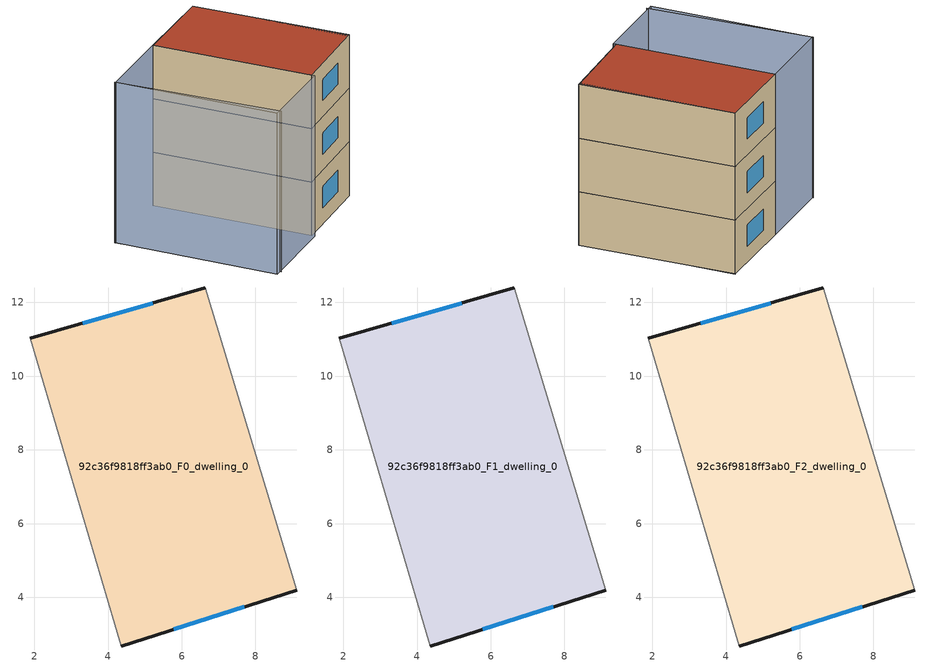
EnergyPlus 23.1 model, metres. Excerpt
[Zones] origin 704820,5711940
92c36f9818ff3ab0_F0_dwelling_0
 floor ground (EU_floor_Construction): 6.64,12.39 9.13,4.2 4.35,2.68 1.88,11.03 z0
 wall outside (EU_wall_Construction): 6.64,12.39 1.88,11.03 / 4.35,2.68 9.13,4.2 z0:3
 wall adiabatic (EU_wall_Construction): 9.13,4.2 6.64,12.39 / 1.88,11.03 4.35,2.68 z0:3
 window (EU_Window_Construction): 5.21,11.98 3.31,11.44 / 5.79,3.13 7.69,3.74 z0.9:2.1
92c36f9818ff3ab0_F1_dwelling_0
 floor to 92c36f9818ff3ab0_F0_dwelling_0 (EU_floor_Construction): 6.64,12.39 9.13,4.2 4.35,2.68 1.88,11.03 z3
 wall outside (EU_wall_Construction): 6.64,12.39 1.88,11.03 / 4.35,2.68 9.13,4.2 z3:6
 wall adiabatic (EU_wall_Construction): 9.13,4.2 6.64,12.39 / 1.88,11.03 4.35,2.68 z3:6
 window (EU_Window_Construction): 5.21,11.98 3.31,11.44 / 5.79,3.13 7.69,3.74 z3.9:5.1
92c36f9818ff3ab0_F2_dwelling_0
 floor to 92c36f9818ff3ab0_F1_dwelling_0 (EU_floor_Construction): 6.64,12.39 9.13,4.2 4.35,2.68 1.88,11.03 z6
 wall outside (EU_wall_Construction): 6.64,12.39 1.88,11.03 / 4.35,2.68 9.13,4.2 z6:9
 wall adiabatic (EU_wall_Construction): 9.13,4.2 6.64,12.39 / 1.88,11.03 4.35,2.68 z6:9
 window (EU_Window_Construction): 5.21,11.98 3.31,11.44 / 5.79,3.13 7.69,3.74 z6.9:8.1
 roof outside (EU_roof_Construction): 9.13,4.2 6.64,12.39 1.88,11.03 4.35,2.68 z9
shading: 9,4.16 6.64,12.39 / -2.6,9.79 0.18,1.22 / -2.6,9.74 1.95,11.05 / 1.95,11.05 4.4,2.51 / 4.4,2.51 -0.15,1.2 / -0.15,1.2 -2.6,9.74 z0:9
[Building]
EU S2 Campaign: North Axis=0; Terrain=City; Solar Distribution=FullExterior
[Site:Location]
London: Latitude=51.5; Longitude=-0.5; Time Zone=0; Elevation=25
[SizingPeriod:WeatherFileDays]
AnnualSizingPeriod: Begin Month=1; Begin Day of Month=1; End Month=12; End Day of Month=31; Day of Week for Start Day=Monday; Use Weather File Daylight Saving Period=No; Use Weather File Rain and Snow Indicators=No
[MATERIAL]
EU_InternalMass_Material: Roughness=MediumRough; Thickness=0.1; Conductivity=1; Density=1800; Specific Heat=900; Thermal Absorptance=0.9; Solar Absorptance=0.7; Visible Absorptance=0.7
[MATERIAL:NOMASS] Roughness=MediumRough; Thermal Absorptance=0.9; Solar Absorptance=0.7; Visible Absorptance=0.7
Name | Thermal Resistance
EU_wall_NoMass | 0.56902
EU_roof_NoMass | 2.50178
EU_floor_NoMass | 1.93
[WINDOWMATERIAL:SIMPLEGLAZINGSYSTEM]
EU_Window_SimpleGlazing: UFactor=3.61057; Solar Heat Gain Coefficient=0.76; Visible Transmittance=0.76
[CONSTRUCTION]
EU_wall_Construction: EU_wall_NoMass
EU_roof_Construction: EU_roof_NoMass
EU_floor_Construction: EU_floor_NoMass
EU_Window_Construction: EU_Window_SimpleGlazing
EU_InternalMass_Construction: EU_InternalMass_Material
[ZONE] Type=1; Multiplier=1; Ceiling Height=autocalculate; Volume=129.02; Floor Area=autocalculate; Part of Total Floor Area=Yes
92c36f9818ff3ab0_F0_dwelling_0; 92c36f9818ff3ab0_F1_dwelling_0; 92c36f9818ff3ab0_F2_dwelling_0
[INTERNALMASS] Construction=EU_InternalMass_Construction; Surface Area=43.0068
Name | Zone or ZoneList
92c36f9818ff3ab0_F0_dwelling_0_EU_InternalMass | 92c36f9818ff3ab0_F0_dwelling_0
92c36f9818ff3ab0_F1_dwelling_0_EU_InternalMass | 92c36f9818ff3ab0_F1_dwelling_0
92c36f9818ff3ab0_F2_dwelling_0_EU_InternalMass | 92c36f9818ff3ab0_F2_dwelling_0
[OTHEREQUIPMENT] Fuel Type=Electricity; Design Level Calculation Method=Watts/Area; Power per Zone Floor Area=1; Fraction Latent=0; Fraction Radiant=0; Fraction Lost=0; Carbon Dioxide Generation Rate=0; EndUse Subcategory=EU_Step8_InternalGains
Name | Zone or ZoneList or Space or SpaceList | Schedule
EU_Step8_InternalGain_92c36f9818ff3ab0_F0_dwelling_0_f000 | 92c36f9818ff3ab0_F0_dwelling_0 | EU_Step8_GainSchedule_92c36f9818ff3ab0_F0_dwelling_0_f000
EU_Step8_InternalGain_92c36f9818ff3ab0_F1_dwelling_0_f000 | 92c36f9818ff3ab0_F1_dwelling_0 | EU_Step8_GainSchedule_92c36f9818ff3ab0_F1_dwelling_0_f000
EU_Step8_InternalGain_92c36f9818ff3ab0_F2_dwelling_0_f000 | 92c36f9818ff3ab0_F2_dwelling_0 | EU_Step8_GainSchedule_92c36f9818ff3ab0_F2_dwelling_0_f000
[ZONEVENTILATION:DESIGNFLOWRATE] Schedule=EU_AlwaysOn; Design Flow Rate Calculation Method=AirChanges/Hour; Air Changes per Hour=0.471031; Ventilation Type=Natural; Fan Pressure Rise=0; Fan Total Efficiency=1; Constant Term Coefficient=1; Temperature Term Coefficient=0; Velocity Term Coefficient=0; Velocity Squared Term Coefficient=0; Minimum Indoor Temperature=-100; Maximum Indoor Temperature=100; Delta Temperature=-100; Minimum Outdoor Temperature=-100; Maximum Outdoor Temperature=100; Maximum Wind Speed=40
Name | Zone or ZoneList or Space or SpaceList
EU_ConstantAir_92c36f9818ff3ab0_F0_dwelling_0 | 92c36f9818ff3ab0_F0_dwelling_0
EU_ConstantAir_92c36f9818ff3ab0_F1_dwelling_0 | 92c36f9818ff3ab0_F1_dwelling_0
EU_ConstantAir_92c36f9818ff3ab0_F2_dwelling_0 | 92c36f9818ff3ab0_F2_dwelling_0
[HVACTEMPLATE:THERMOSTAT] Constant Heating Setpoint=20; Constant Cooling Setpoint=50
EU_HeatOnly_92c36f9818ff3ab0_F0_dwelling_0; EU_HeatOnly_92c36f9818ff3ab0_F1_dwelling_0; EU_HeatOnly_92c36f9818ff3ab0_F2_dwelling_0
[HVACTEMPLATE:ZONE:IDEALLOADSAIRSYSTEM] System Availability Schedule=EU_AlwaysOn; Maximum Heating Supply Air Temperature=50; Minimum Cooling Supply Air Temperature=13; Maximum Heating Supply Air Humidity Ratio=0.0156; Minimum Cooling Supply Air Humidity Ratio=0.0077; Heating Limit=NoLimit; Cooling Limit=NoLimit; Heating Availability Schedule=EU_AlwaysOn; Cooling Availability Schedule=EU_CoolingOff; Dehumidification Control Type=ConstantSensibleHeatRatio; Cooling Sensible Heat Ratio=0.7; Dehumidification Setpoint=60; Humidification Control Type=None; Humidification Setpoint=30; Outdoor Air Method=None; Outdoor Air Flow Rate per Person=0.00944; Outdoor Air Flow Rate per Zone Floor Area=0; Outdoor Air Flow Rate per Zone=0; Demand Controlled Ventilation Type=None; Outdoor Air Economizer Type=NoEconomizer; Heat Recovery Type=None; Sensible Heat Recovery Effectiveness=0.7; Latent Heat Recovery Effectiveness=0.65
Name | Template Thermostat
92c36f9818ff3ab0_F0_dwelling_0 | EU_HeatOnly_92c36f9818ff3ab0_F0_dwelling_0
92c36f9818ff3ab0_F1_dwelling_0 | EU_HeatOnly_92c36f9818ff3ab0_F1_dwelling_0
92c36f9818ff3ab0_F2_dwelling_0 | EU_HeatOnly_92c36f9818ff3ab0_F2_dwelling_0
[SIZING:ZONE] Zone Cooling Design Supply Air Temperature Input Method=SupplyAirTemperature; Zone Cooling Design Supply Air Temperature=13; Zone Heating Design Supply Air Temperature Input Method=SupplyAirTemperature; Zone Heating Design Supply Air Temperature=50; Zone Cooling Design Supply Air Humidity Ratio=0.008; Zone Heating Design Supply Air Humidity Ratio=0.008; Cooling Design Air Flow Method=DesignDay; Cooling Design Air Flow Rate=0; Cooling Minimum Air Flow per Zone Floor Area=0.000762; Cooling Minimum Air Flow=0; Cooling Minimum Air Flow Fraction=0.2; Heating Design Air Flow Method=DesignDay; Heating Design Air Flow Rate=0; Heating Maximum Air Flow per Zone Floor Area=0.002032; Heating Maximum Air Flow=0.141576; Heating Maximum Air Flow Fraction=0.3; Account for Dedicated Outdoor Air System=No; Dedicated Outdoor Air System Control Strategy=NeutralSupplyAir; Dedicated Outdoor Air Low Setpoint Temperature for Design=autosize; Dedicated Outdoor Air High Setpoint Temperature for Design=autosize; Zone Load Sizing Method=Sensible Load Only No Latent Load; Zone Latent Cooling Design Supply Air Humidity Ratio Input Method=HumidityRatioDifference; Zone Cooling Design Supply Air Humidity Ratio Difference=0.005; Zone Latent Heating Design Supply Air Humidity Ratio Input Method=HumidityRatioDifference; Zone Humidification Design Supply Air Humidity Ratio Difference=0.005
92c36f9818ff3ab0_F0_dwelling_0; 92c36f9818ff3ab0_F1_dwelling_0; 92c36f9818ff3ab0_F2_dwelling_0
[SCHEDULE:CONSTANT]
Name | Hourly Value
EU_AlwaysOn | 1
EU_CoolingOff | 0
[SCHEDULE:FILE] Column Number=1; Rows to Skip at Top=0; Number of Hours of Data=8760; Column Separator=Comma; Interpolate to Timestep=No; Minutes per Item=60; Adjust Schedule for Daylight Savings=Yes
Name | File
EU_Step8_GainSchedule_92c36f9818ff3ab0_F0_dwelling_0_f000 | ../../schedules/92c36f9818ff3ab0/92c36f9818ff3ab0_F0_dwelling_0_f000_gain.csv
EU_Step8_GainSchedule_92c36f9818ff3ab0_F1_dwelling_0_f000 | ../../schedules/92c36f9818ff3ab0/92c36f9818ff3ab0_F1_dwelling_0_f000_gain.csv
EU_Step8_GainSchedule_92c36f9818ff3ab0_F2_dwelling_0_f000 | ../../schedules/92c36f9818ff3ab0/92c36f9818ff3ab0_F2_dwelling_0_f000_gain.csv
